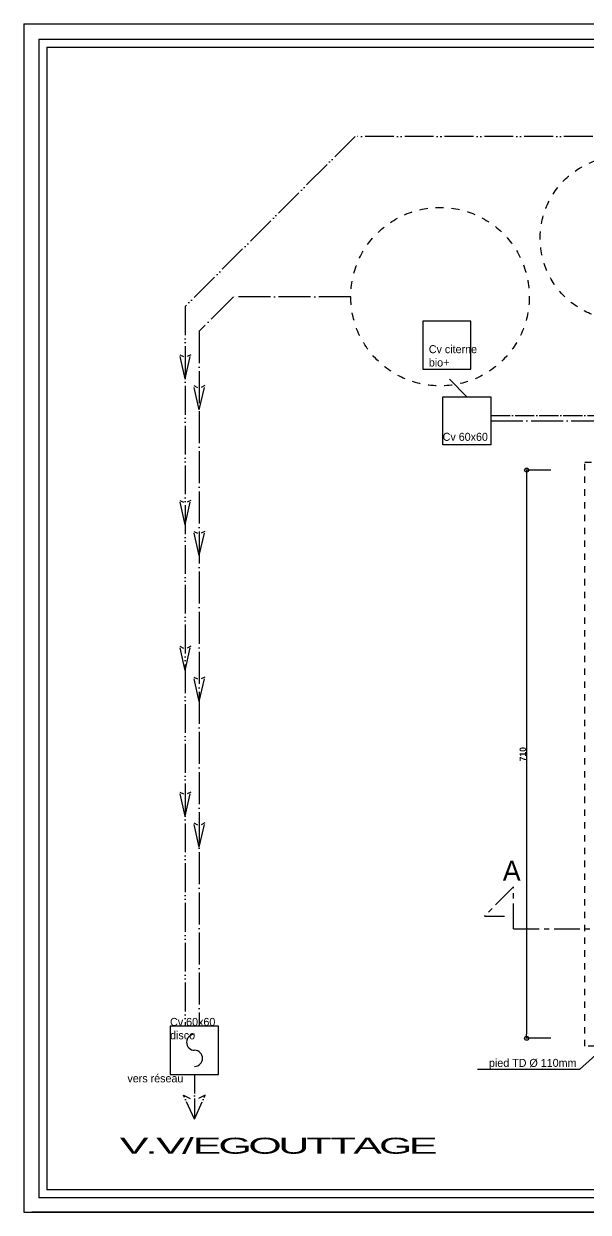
# Model space of a CAD drawing. Header units: millimetres. Extents: x -44462 to 306987, y -116160 to 12874.
# Drawn here: x -13117 to -12412, y -56908 to -55423 of the extents above; entities that cross this region are included whole.
import ezdxf

# ---------------------------------------------------------------- set-up
doc = ezdxf.new("R2010")
doc.units = ezdxf.units.MM
doc.header["$PDMODE"] = 35
doc.header["$PDSIZE"] = 10
for name, pattern in [('ACAD_ISO05W100', [33, 24, -3, 0, -3, 0, -3]), ('AXES', [50.8, 31.75, -6.35, 6.35, -6.35]), ('LINETYPE_0', [0]), ('TRAIT_4', [20, 10, -10]), ('TRAIT_6', [100, 80, -10, 0, -10])]:
    doc.linetypes.add(name, pattern=pattern)
for name, color, linetype in [('ACWLAYER001', 7, 'LINETYPE_0'), ('AVP_HACHURES', 8, 'Continuous'), ('BLANC', 7, 'Continuous'), ('chassis fen.portes', 1, 'Continuous'), ('COULEUR 8', 8, 'Continuous'), ('EGOUTTAGE', 6, 'Continuous'), ('MURS', 7, 'Continuous'), ('ROUGE', 1, 'Continuous'), ('TEXTE', 1, 'Continuous')]:
    doc.layers.add(name, color=color, linetype=linetype)
doc.styles.add('century', font='GOTHIC.TTF', dxfattribs={"height": 12})
doc.styles.add('CENTURY GOTHIC', font='GOTHIC.TTF')
doc.styles.add('Century Gothic Gras', font='GOTHICB.TTF')
doc.dimstyles.new('1-50', dxfattribs={"dimtxt": 8, "dimasz": 5, "dimexe": 1.25, "dimexo": 0.625, "dimtad": 1, "dimdec": 0, "dimtxsty": 'Century Gothic Gras', "dimblk": 'ORIGIN', "dimcen": 5, "dimclrd": 8, "dimclre": 5, "dimclrt": 6, "dimadec": 0, "dimazin": 0, "dimtfac": 1, "dimtdec": 0, "dimtmove": 0, "dimatfit": 3, "dimfxl": 0, "dimarcsym": 0})

# ---------------------------------------------------------------- blocks, each defined once
blk = doc.blocks.new('_Origin')
at = {"color": 0, "linetype": 'Continuous', "lineweight": -2}
blk.add_line((0, 0), (-1, 0), dxfattribs=at)
blk.add_circle((0, 0), 0.5, dxfattribs=at)
blk = doc.blocks.new('PETIT CARTOUCHE_HOR')
at = {"color": 1}
for p, q in [((-2100, 1485), (0, 1485)), ((-2100, 1485), (-2100, 10)), ((0, 0), (-2090, 0))]:
    blk.add_line(p, q, dxfattribs=at)
at = {"layer": 'chassis fen.portes', "color": 2, "linetype": 'Continuous'}
for p, q in [((-2081.3, 1465.7), (-2081.3, 18)), ((-2081.3, 1465.7), (-20.5, 1465.7)), ((-223.5, 18), (-2081.3, 18))]:
    blk.add_line(p, q, dxfattribs=at)
at = {"layer": 'chassis fen.portes', "color": 5, "linetype": 'Continuous'}
for p, q in [((-2071.3, 1455.7), (-2071.3, 28)), ((-2071.3, 1455.7), (-30.5, 1455.7)), ((-233.5, 28), (-2071.3, 28))]:
    blk.add_line(p, q, dxfattribs=at)
at = {"layer": 'chassis fen.portes', "color": 1, "linetype": 'Continuous'}
for p, q in [((-2100, 1420), (-2100, 0)), ((-2100, 0), (-86.3, 0))]:
    blk.add_line(p, q, dxfattribs=at)
at = {"style": 'CENTURY GOTHIC'}
for tag, p, height in [('DATE', (-210.2, 171.4), 20), ('DOSSIERN°', (-210.2, 111.5), 20), ('COMMENTAIRE', (-210.2, 95.4), 12), ('COMMENTAIRESUITE', (-210.2, 79.7), 12), ('FEUILLEN°', (-222, 32.7), 20), ('TOTALFEUILLES', (-181.6, 32.7), 20), ('ÉCH.', (-103.2, 32.7), 12)]:
    blk.add_attdef(tag, p, '', height=height, dxfattribs=at)
blk = doc.blocks.new('A$C61507C04')
at = {"layer": 'AVP_HACHURES', "color": 3, "linetype": 'ACAD_ISO05W100', "ltscale": 1.5}
for p, q in [((0, 0), (-8.6, 37.8)), ((-8.6, 37.8), (-2.8, 35)), ((0, 0), (8.6, 37.8)), ((8.6, 37.8), (2.8, 35))]:
    blk.add_line(p, q, dxfattribs=at)
blk = doc.blocks.new('*D446')
at = {"layer": 'Defpoints', "color": 0}
for p in [(-12299.5, -55980.8), (-12489.1, -56690.8), (-12299.5, -56690.8)]:
    blk.add_point(p, dxfattribs=at)
at = {"layer": 'ROUGE', "color": 5, "lineweight": -2}
for p, q in [((-12459.1, -55980.8), (-12490.3, -55980.8)), ((-12459.1, -56690.8), (-12490.3, -56690.8))]:
    blk.add_line(p, q, dxfattribs=at)
at = {"layer": 'ROUGE', "color": 8, "lineweight": -2}
blk.add_line((-12489.1, -55985.8), (-12489.1, -56685.8), dxfattribs=at)
at = {"layer": 'ROUGE', "color": 8, "lineweight": -2, "xscale": 5, "yscale": 5, "zscale": 5}
for p, rotation in [((-12489.1, -55980.8), 90), ((-12489.1, -56690.8), 270)]:
    blk.add_blockref('_Origin', p, dxfattribs=dict(at, rotation=rotation))
at = {"layer": 'ROUGE', "color": 6, "insert": (-12493.9, -56335.8), "char_height": 8, "attachment_point": 5, "rotation": 90, "style": 'Century Gothic Gras'}
blk.add_mtext('710', dxfattribs=at)

msp = doc.modelspace()

# ---------------------------------------------------------------- linework, layer by layer
at = {"layer": 'ACWLAYER001', "color": 6, "linetype": 'Continuous', "ltscale": 2}
for points in [[(-12618.8, -55854.7), (-12558.8, -55854.7), (-12558.8, -55794.7), (-12618.8, -55794.7)], [(-12533.7, -55949.2), (-12593.7, -55949.2), (-12593.7, -55889.2), (-12533.7, -55889.2)], [(-12874.2, -56675.8), (-12934.2, -56675.8), (-12934.2, -56735.8), (-12874.2, -56735.8)]]:
    msp.add_lwpolyline(points, close=True, dxfattribs=at)
at = {"layer": 'AVP_HACHURES', "color": 3, "linetype": 'ACAD_ISO05W100', "ltscale": 1.5}
for p, q in [((-12703.3, -55563.9), (-12915.6, -55776.2)), ((-12406.5, -55563.9), (-12703.3, -55563.9)), ((-12915.6, -55776.2), (-12915.6, -56675.8))]:
    msp.add_line(p, q, dxfattribs=at)
at = {"layer": 'AVP_HACHURES', "color": 9, "linetype": 'TRAIT_6', "ltscale": 0.3}
msp.add_line((-12533.7, -55912.5), (-12357.7, -55912.5), dxfattribs=at)
at = {"layer": 'AVP_HACHURES', "color": 6, "linetype": 'AXES'}
for p, q in [((-12505.4, -56501.6), (-12541.9, -56538.1)), ((-12505.4, -56554), (-12505.4, -56501.6)), ((-12541.9, -56538.1), (-12516.9, -56538.1)), ((-12505.4, -56554), (-12291.2, -56554))]:
    msp.add_line(p, q, dxfattribs=at)
at = {"layer": 'AVP_HACHURES', "color": 6, "linetype": 'TRAIT_6', "ltscale": 0.3}
for p, q in [((-12904.2, -56735.8), (-12904.2, -56792)), ((-12904.2, -56792), (-12917.9, -56761.8)), ((-12917.9, -56761.8), (-12909.4, -56766.1)), ((-12904.2, -56792), (-12890.5, -56761.8)), ((-12890.5, -56761.8), (-12899, -56766.1))]:
    msp.add_line(p, q, dxfattribs=at)
at = {"layer": 'COULEUR 8', "linetype": 'TRAIT_4', "ltscale": 0.8}
msp.add_lwpolyline([(-12416.3, -55970.8), (-11316.3, -55970.8), (-11316.3, -56700.8), (-12416.3, -56700.8)], close=True, dxfattribs=at)
at = {"layer": 'EGOUTTAGE', "color": 1, "linetype": 'Continuous'}
for centre, start, end in [((-12903.9, -56695.8), 90, 270), ((-12903.9, -56715.8), 270, 90)]:
    msp.add_arc(centre, 10, start, end, dxfattribs=at)
at = {"layer": 'MURS', "color": 6, "linetype": 'TRAIT_6', "ltscale": 0.5}
for p, q in [((-12855.1, -55764.1), (-12898, -55807)), ((-12708.8, -55764.1), (-12855.1, -55764.1)), ((-12898, -55807), (-12898, -56675.8)), ((-12563.7, -55889.2), (-12585.6, -55867.3)), ((-12533.7, -55919.2), (-12367.1, -55919.2))]:
    msp.add_line(p, q, dxfattribs=at)
at = {"layer": 'MURS', "color": 6, "linetype": 'TRAIT_4'}
for centre, radius in [((-12369.8, -55691.1), 102.4), ((-12597.3, -55764.1), 111.5)]:
    msp.add_circle(centre, radius, dxfattribs=at)

# ---------------------------------------------------------------- block references
at = {"color": 1}
msp.add_blockref('PETIT CARTOUCHE_HOR', (-11017.2, -56908.1), dxfattribs=at)
at = {"layer": 'AVP_HACHURES', "xscale": -0.8000000000029104, "yscale": 0.8000000000029104, "zscale": 0.8}
for p in [(-12915.6, -55866.9), (-12898, -55905.5), (-12915.6, -56049), (-12898, -56087.6), (-12915.6, -56231.1), (-12898, -56269.8), (-12915.6, -56413.3), (-12898, -56451.9)]:
    msp.add_blockref('A$C61507C04', p, dxfattribs=at)

# ---------------------------------------------------------------- texts
at = {"layer": 'MURS', "color": 7, "linetype": 'Continuous', "insert": (-12496.6, -56468.9), "char_height": 25, "width": 155.794, "attachment_point": 3, "style": 'century'}
msp.add_mtext('A', dxfattribs=at)
at = {"layer": 'TEXTE', "style": 'CENTURY GOTHIC'}
for s, insert, char_height, width, attachment_point in [('{\\C256;Cv citerne\\Pbio+}', (-12611.3, -55824.7), 10, 125.898, 1), ('Cv 60x60', (-12594, -55934.2), 10, 125.898, 1), ('Cv 60x60\\Pdisco', (-12934.5, -56665.3), 10, 125.898, 1), ('pied TD %%C 110mm', (-12426.9, -56716.5), 10, 118.141, 3), ('vers réseau ', (-12917.9, -56735.8), 10, 139.435, 3), ('\\pi-30,l30,t30;{\\W2;\\T0.9;V.V/EGOUTTAGE}', (-12997.2, -56815), 20, 249.296, 1)]:
    msp.add_mtext(s, dxfattribs=dict(at, insert=insert, char_height=char_height, width=width, attachment_point=attachment_point))

# ---------------------------------------------------------------- dimensions: what is measured, and where the dimension line sits
at = {"layer": 'ROUGE'}
dim = msp.add_linear_dim(base=(-12489.1, -56690.8), p1=(-12299.5, -55980.8), p2=(-12299.5, -56690.8), angle=90, dimstyle='1-50', dxfattribs=at)
dim.commit()
dim.dimension.update_dxf_attribs({"geometry": '*D446', "text_midpoint": (-12493.9, -56335.8)})

# ---------------------------------------------------------------- leaders
at = {"layer": 'BLANC'}
msp.add_leader([(-12386.3, -56696.9), (-12423.1, -56729.8), (-12550.6, -56729.8)], dimstyle='1-50', override={"dimgap": 0.625, "dimtad": 0}, dxfattribs=at)

doc.saveas('drawing.dxf')
